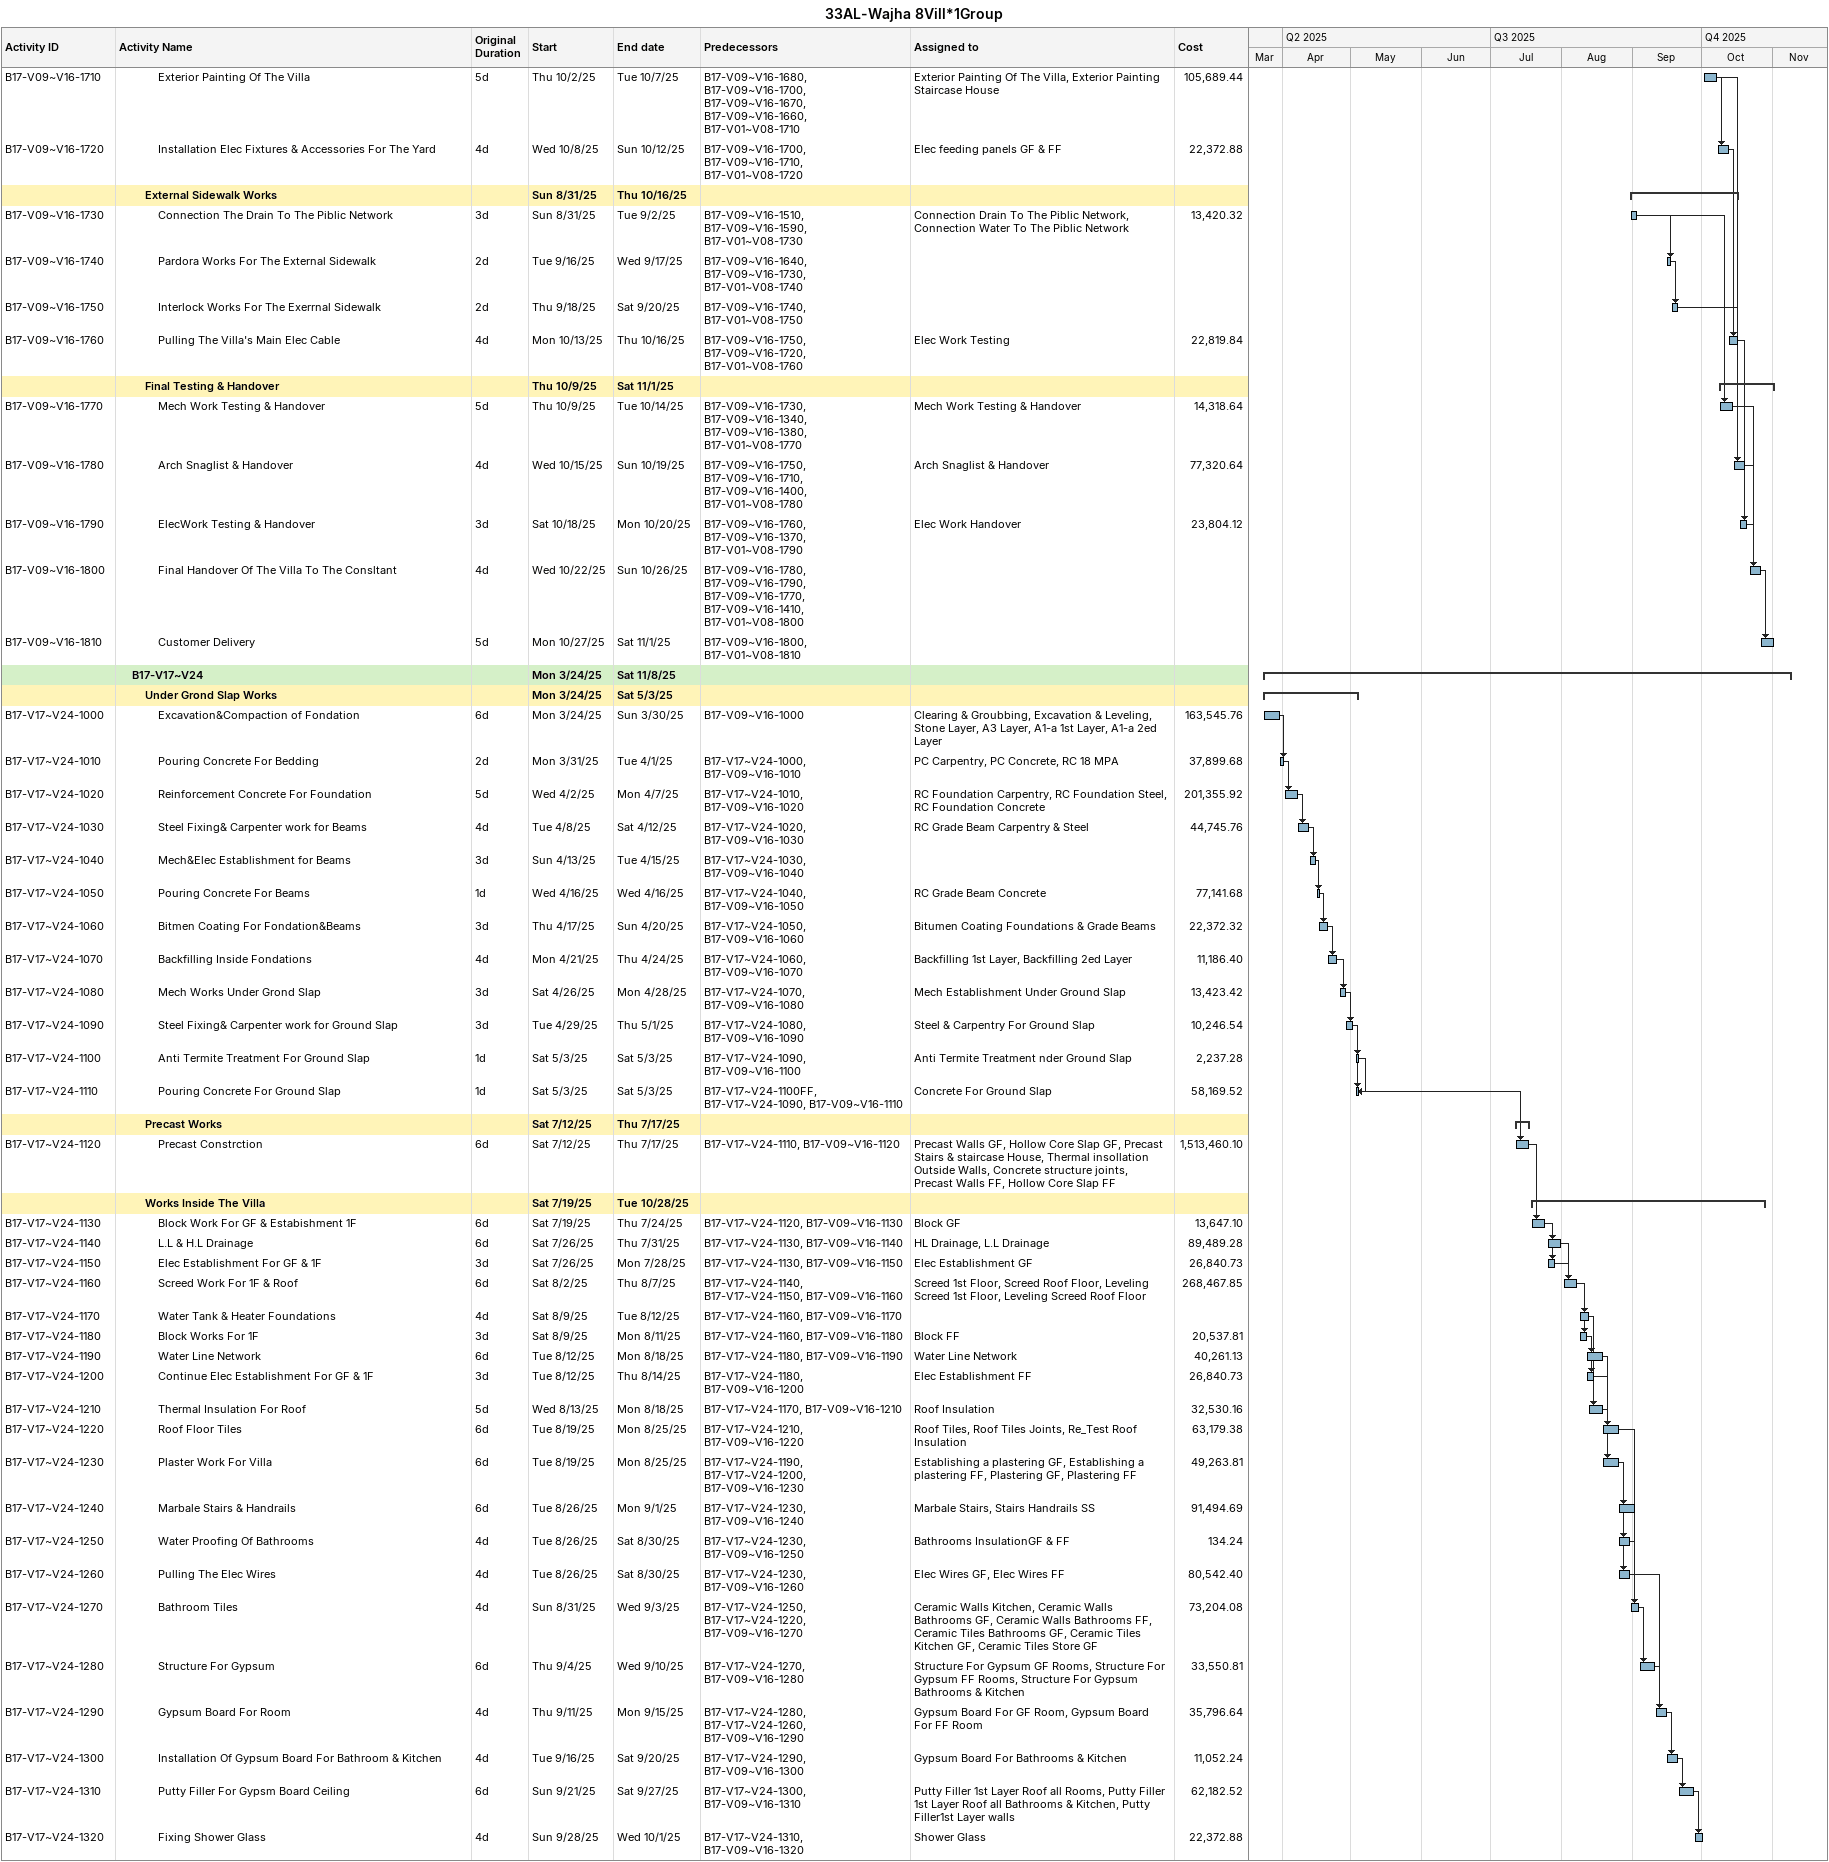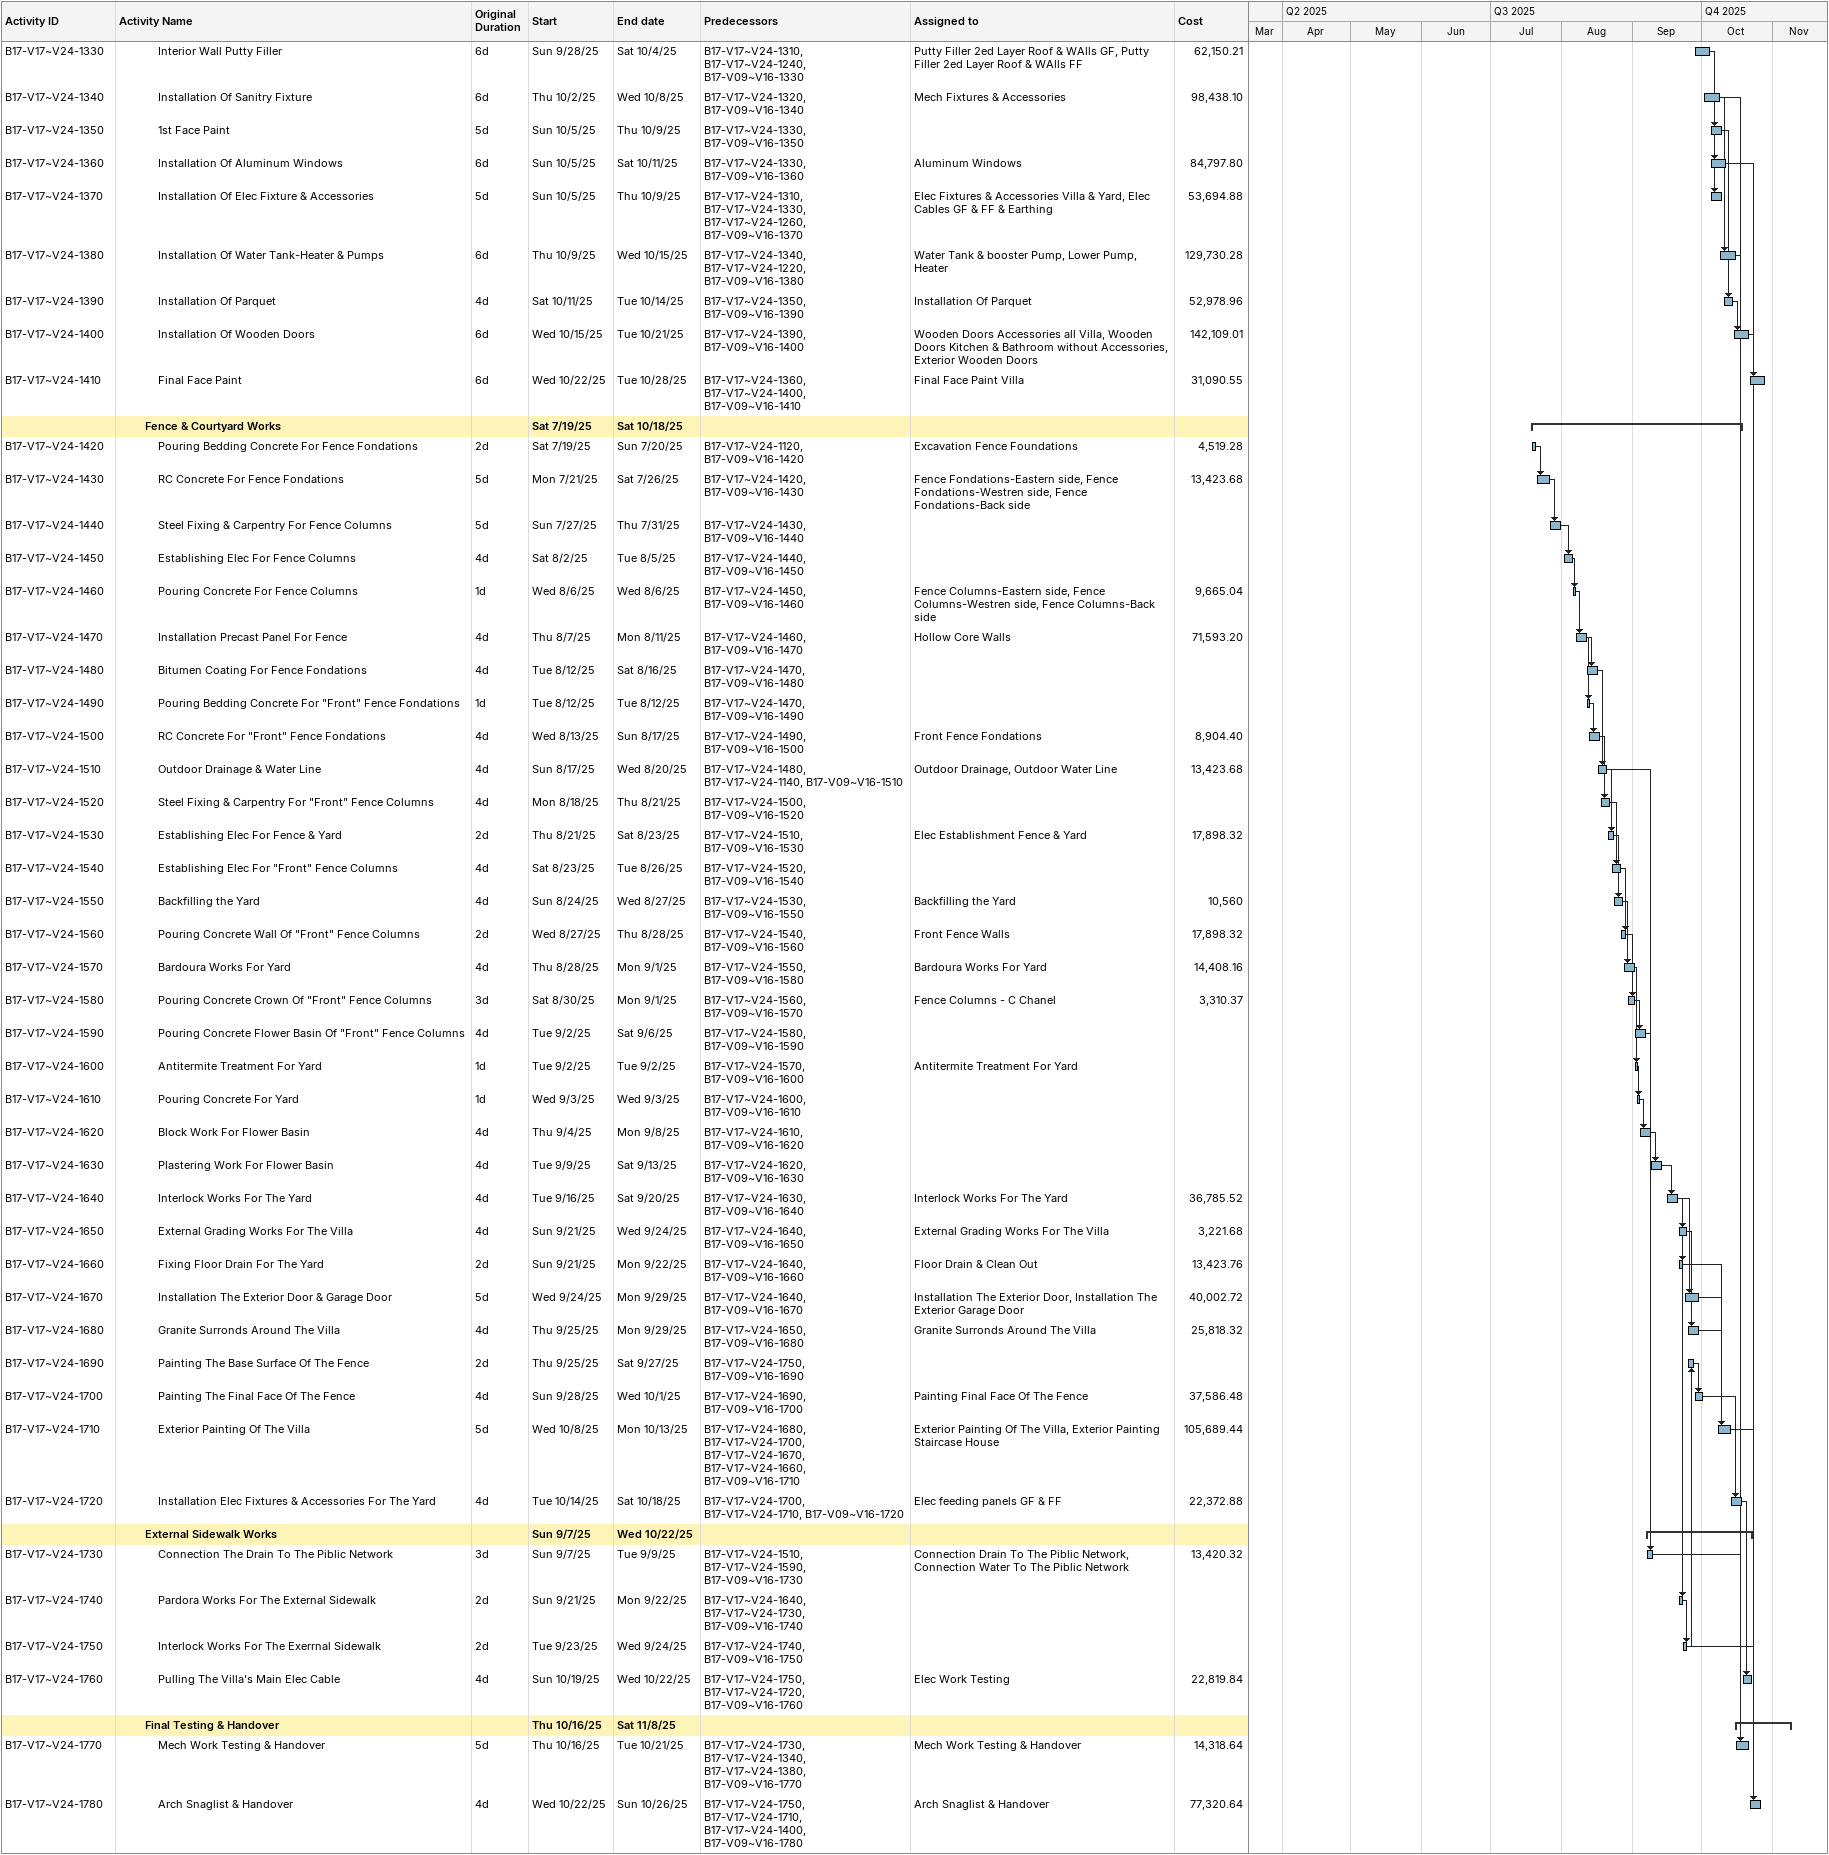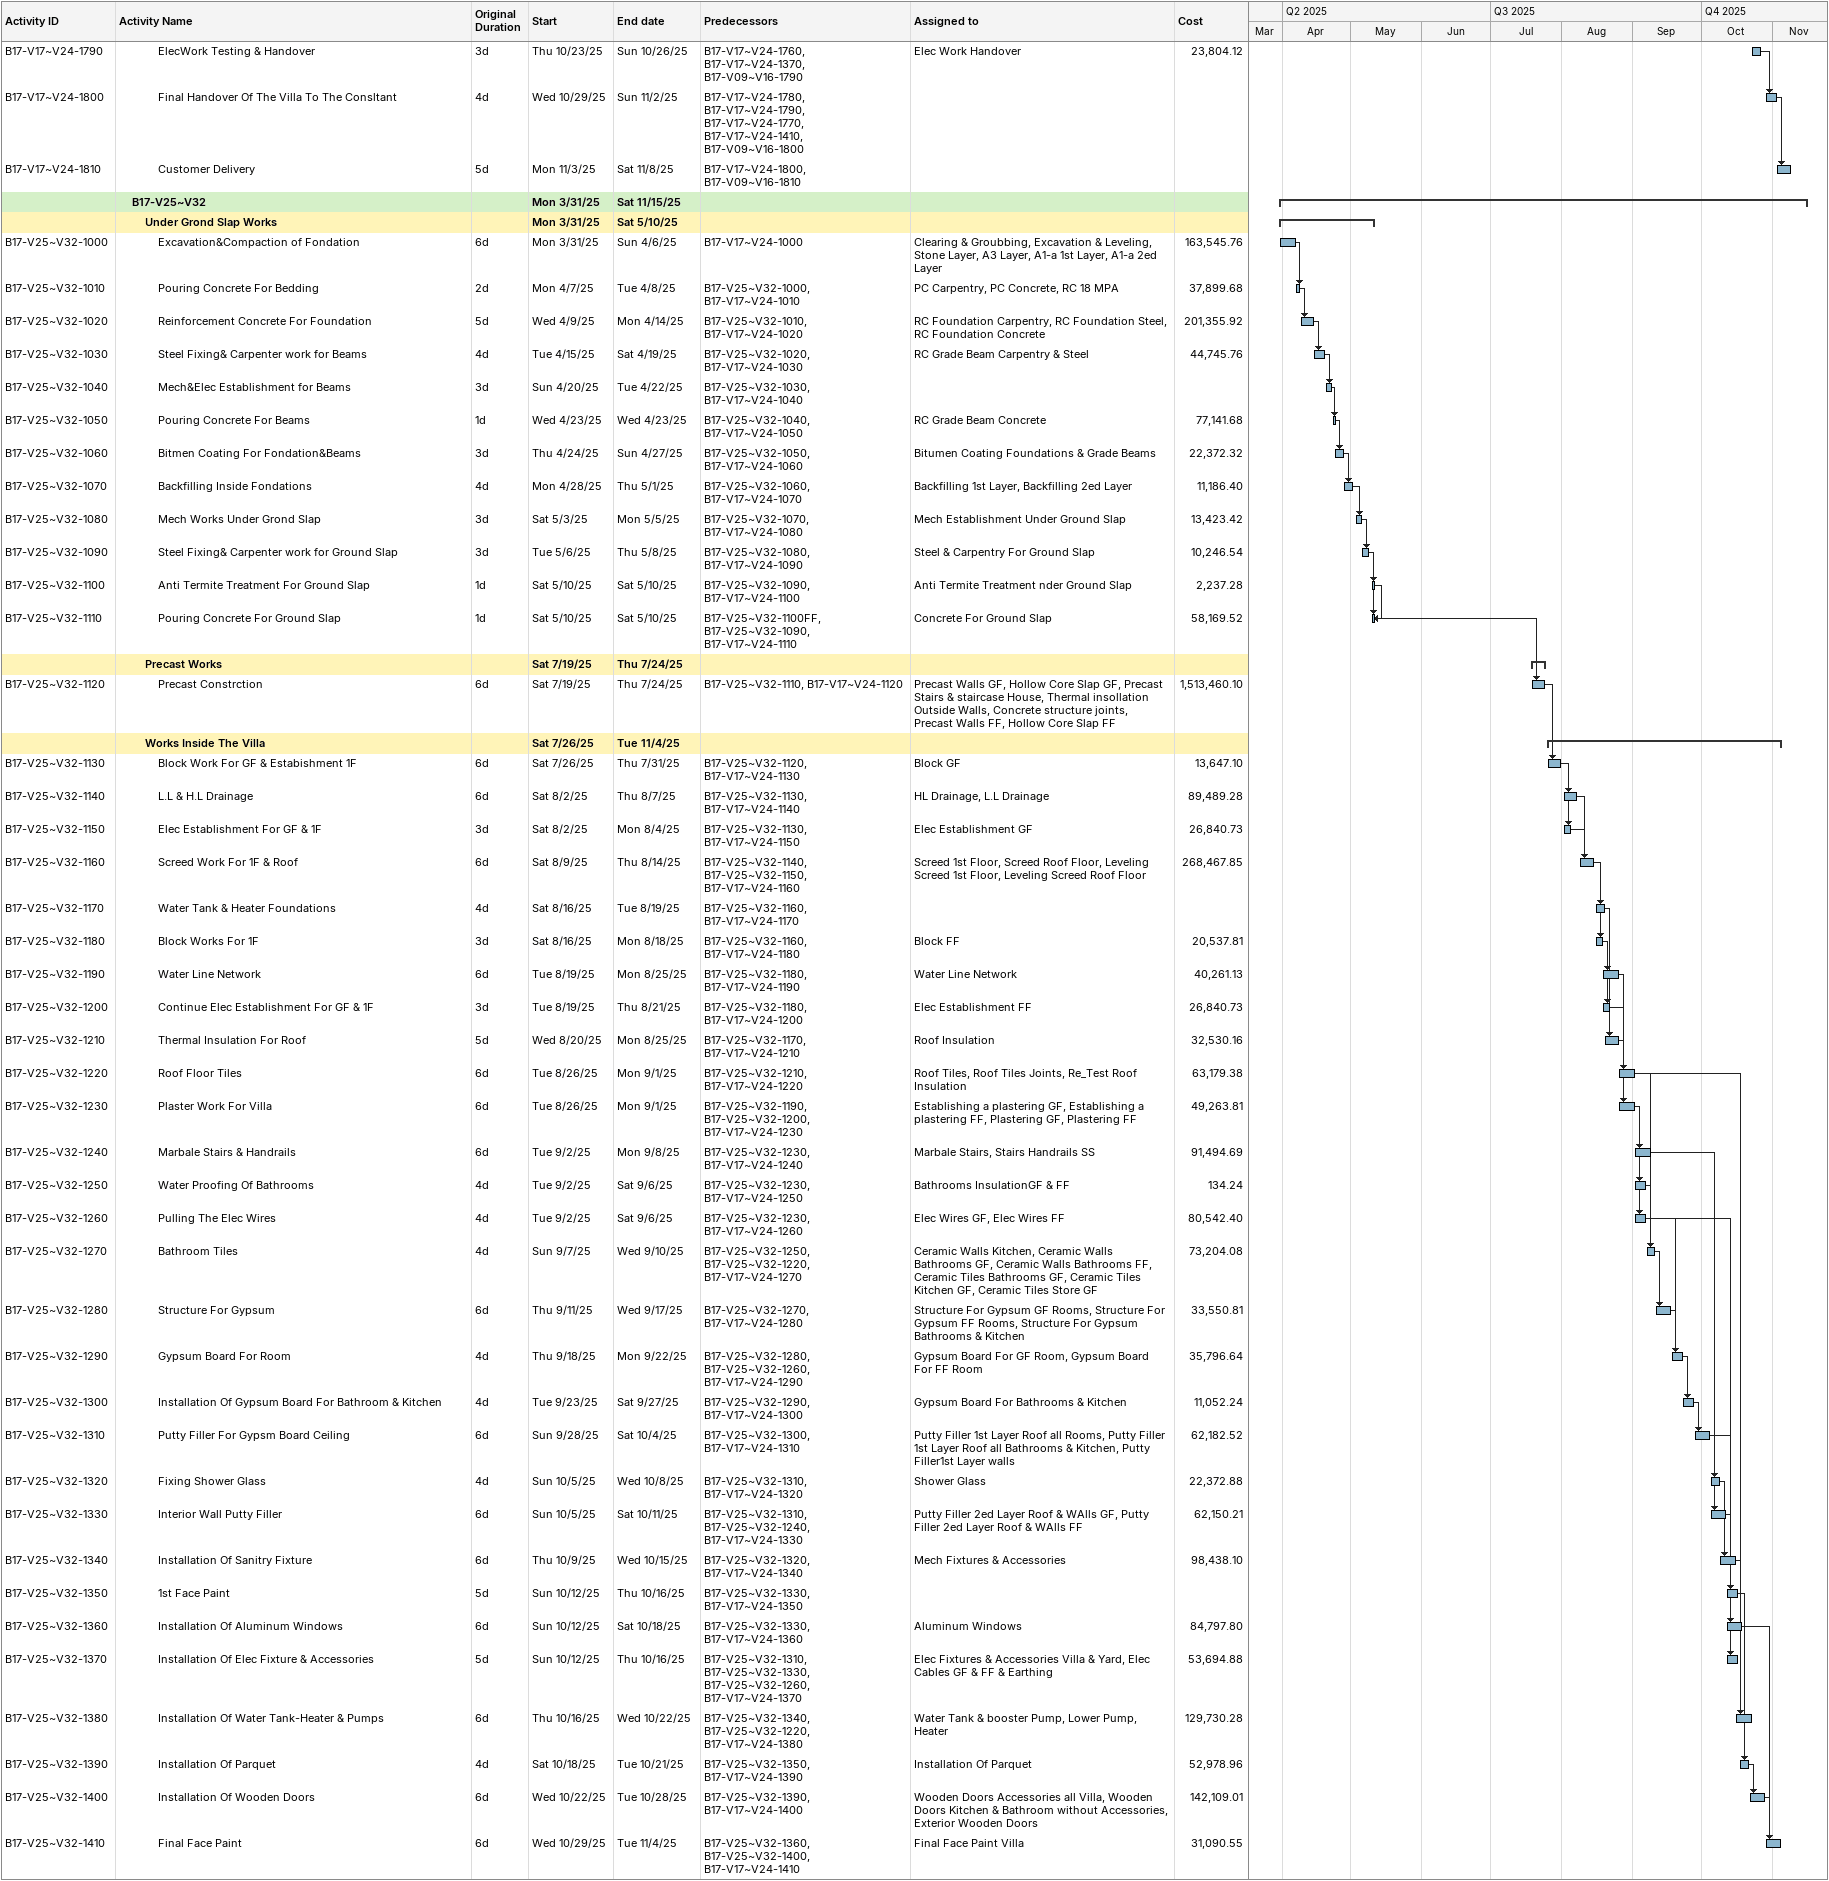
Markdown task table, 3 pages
33AL-Wajha 8Vill*1Group

| ID | Level | Task | Original duration | Start | Finish | Predecessors | Resources | Cost |
|---|---|---|---|---|---|---|---|---|
| B17-V09~V16-1710 | 4 | Exterior Painting Of The Villa | 5d | 2025-10-02 | 2025-10-07 | B17-V09~V16-1680, B17-V09~V16-1700, B17-V09~V16-1670, B17-V09~V16-1660, B17-V01~V08-1710 | Exterior Painting Of The Villa, Exterior Painting Staircase House | 105689.44 |
| B17-V09~V16-1720 | 4 | Installation Elec Fixtures & Accessories For The Yard | 4d | 2025-10-08 | 2025-10-12 | B17-V09~V16-1700, B17-V09~V16-1710, B17-V01~V08-1720 | Elec feeding panels GF & FF | 22372.88 |
|  | 3 | **External Sidewalk Works** |  | 2025-08-31 | 2025-10-16 |  |  |  |
| B17-V09~V16-1730 | 4 | Connection The Drain To The Piblic Network | 3d | 2025-08-31 | 2025-09-02 | B17-V09~V16-1510, B17-V09~V16-1590, B17-V01~V08-1730 | Connection Drain To The Piblic Network, Connection Water To The Piblic Network | 13420.32 |
| B17-V09~V16-1740 | 4 | Pardora Works For The External Sidewalk | 2d | 2025-09-16 | 2025-09-17 | B17-V09~V16-1640, B17-V09~V16-1730, B17-V01~V08-1740 |  |  |
| B17-V09~V16-1750 | 4 | Interlock Works For The Exerrnal Sidewalk | 2d | 2025-09-18 | 2025-09-20 | B17-V09~V16-1740, B17-V01~V08-1750 |  |  |
| B17-V09~V16-1760 | 4 | Pulling The Villa's Main Elec Cable | 4d | 2025-10-13 | 2025-10-16 | B17-V09~V16-1750, B17-V09~V16-1720, B17-V01~V08-1760 | Elec Work Testing | 22819.84 |
|  | 3 | **Final Testing & Handover** |  | 2025-10-09 | 2025-11-01 |  |  |  |
| B17-V09~V16-1770 | 4 | Mech Work Testing & Handover | 5d | 2025-10-09 | 2025-10-14 | B17-V09~V16-1730, B17-V09~V16-1340, B17-V09~V16-1380, B17-V01~V08-1770 | Mech Work Testing & Handover | 14318.64 |
| B17-V09~V16-1780 | 4 | Arch Snaglist & Handover | 4d | 2025-10-15 | 2025-10-19 | B17-V09~V16-1750, B17-V09~V16-1710, B17-V09~V16-1400, B17-V01~V08-1780 | Arch Snaglist & Handover | 77320.64 |
| B17-V09~V16-1790 | 4 | ElecWork Testing & Handover | 3d | 2025-10-18 | 2025-10-20 | B17-V09~V16-1760, B17-V09~V16-1370, B17-V01~V08-1790 | Elec Work Handover | 23804.12 |
| B17-V09~V16-1800 | 4 | Final Handover Of The Villa To The Consltant | 4d | 2025-10-22 | 2025-10-26 | B17-V09~V16-1780, B17-V09~V16-1790, B17-V09~V16-1770, B17-V09~V16-1410, B17-V01~V08-1800 |  |  |
| B17-V09~V16-1810 | 4 | Customer Delivery | 5d | 2025-10-27 | 2025-11-01 | B17-V09~V16-1800, B17-V01~V08-1810 |  |  |
|  | 2 | **B17-V17~V24** |  | 2025-03-24 | 2025-11-08 |  |  |  |
|  | 3 | **Under Grond Slap Works** |  | 2025-03-24 | 2025-05-03 |  |  |  |
| B17-V17~V24-1000 | 4 | Excavation&Compaction of Fondation | 6d | 2025-03-24 | 2025-03-30 | B17-V09~V16-1000 | Clearing & Groubbing, Excavation & Leveling, Stone Layer, A3 Layer, A1-a 1st Layer, A1-a 2ed Layer | 163545.76 |
| B17-V17~V24-1010 | 4 | Pouring Concrete For Bedding | 2d | 2025-03-31 | 2025-04-01 | B17-V17~V24-1000, B17-V09~V16-1010 | PC Carpentry, PC Concrete, RC 18 MPA | 37899.68 |
| B17-V17~V24-1020 | 4 | Reinforcement Concrete For Foundation | 5d | 2025-04-02 | 2025-04-07 | B17-V17~V24-1010, B17-V09~V16-1020 | RC Foundation Carpentry, RC Foundation Steel, RC Foundation Concrete | 201355.92 |
| B17-V17~V24-1030 | 4 | Steel Fixing& Carpenter work for Beams | 4d | 2025-04-08 | 2025-04-12 | B17-V17~V24-1020, B17-V09~V16-1030 | RC Grade Beam Carpentry & Steel | 44745.76 |
| B17-V17~V24-1040 | 4 | Mech&Elec Establishment for Beams | 3d | 2025-04-13 | 2025-04-15 | B17-V17~V24-1030, B17-V09~V16-1040 |  |  |
| B17-V17~V24-1050 | 4 | Pouring Concrete For Beams | 1d | 2025-04-16 | 2025-04-16 | B17-V17~V24-1040, B17-V09~V16-1050 | RC Grade Beam Concrete | 77141.68 |
| B17-V17~V24-1060 | 4 | Bitmen Coating For Fondation&Beams | 3d | 2025-04-17 | 2025-04-20 | B17-V17~V24-1050, B17-V09~V16-1060 | Bitumen Coating Foundations & Grade Beams | 22372.32 |
| B17-V17~V24-1070 | 4 | Backfilling Inside Fondations | 4d | 2025-04-21 | 2025-04-24 | B17-V17~V24-1060, B17-V09~V16-1070 | Backfilling 1st Layer, Backfilling 2ed Layer | 11186.40 |
| B17-V17~V24-1080 | 4 | Mech Works Under Grond Slap | 3d | 2025-04-26 | 2025-04-28 | B17-V17~V24-1070, B17-V09~V16-1080 | Mech Establishment Under Ground Slap | 13423.42 |
| B17-V17~V24-1090 | 4 | Steel Fixing& Carpenter work for Ground Slap | 3d | 2025-04-29 | 2025-05-01 | B17-V17~V24-1080, B17-V09~V16-1090 | Steel & Carpentry For Ground Slap | 10246.54 |
| B17-V17~V24-1100 | 4 | Anti Termite Treatment For Ground Slap | 1d | 2025-05-03 | 2025-05-03 | B17-V17~V24-1090, B17-V09~V16-1100 | Anti Termite Treatment nder Ground Slap | 2237.28 |
| B17-V17~V24-1110 | 4 | Pouring Concrete For Ground Slap | 1d | 2025-05-03 | 2025-05-03 | B17-V17~V24-1100FF, B17-V17~V24-1090, B17-V09~V16-1110 | Concrete For Ground Slap | 58169.52 |
|  | 3 | **Precast Works** |  | 2025-07-12 | 2025-07-17 |  |  |  |
| B17-V17~V24-1120 | 4 | Precast Constrction | 6d | 2025-07-12 | 2025-07-17 | B17-V17~V24-1110, B17-V09~V16-1120 | Precast Walls GF, Hollow Core Slap GF, Precast Stairs & staircase House, Thermal insollation Outside Walls, Concrete structure joints, Precast Walls FF, Hollow Core Slap FF | 1513460.10 |
|  | 3 | **Works Inside The Villa** |  | 2025-07-19 | 2025-10-28 |  |  |  |
| B17-V17~V24-1130 | 4 | Block Work For GF & Estabishment 1F | 6d | 2025-07-19 | 2025-07-24 | B17-V17~V24-1120, B17-V09~V16-1130 | Block GF | 13647.10 |
| B17-V17~V24-1140 | 4 | L.L & H.L Drainage | 6d | 2025-07-26 | 2025-07-31 | B17-V17~V24-1130, B17-V09~V16-1140 | HL Drainage, L.L Drainage | 89489.28 |
| B17-V17~V24-1150 | 4 | Elec Establishment For GF & 1F | 3d | 2025-07-26 | 2025-07-28 | B17-V17~V24-1130, B17-V09~V16-1150 | Elec Establishment GF | 26840.73 |
| B17-V17~V24-1160 | 4 | Screed Work For 1F & Roof | 6d | 2025-08-02 | 2025-08-07 | B17-V17~V24-1140, B17-V17~V24-1150, B17-V09~V16-1160 | Screed 1st Floor, Screed Roof Floor, Leveling Screed 1st Floor, Leveling Screed Roof Floor | 268467.85 |
| B17-V17~V24-1170 | 4 | Water Tank & Heater Foundations | 4d | 2025-08-09 | 2025-08-12 | B17-V17~V24-1160, B17-V09~V16-1170 |  |  |
| B17-V17~V24-1180 | 4 | Block Works For 1F | 3d | 2025-08-09 | 2025-08-11 | B17-V17~V24-1160, B17-V09~V16-1180 | Block FF | 20537.81 |
| B17-V17~V24-1190 | 4 | Water Line Network | 6d | 2025-08-12 | 2025-08-18 | B17-V17~V24-1180, B17-V09~V16-1190 | Water Line Network | 40261.13 |
| B17-V17~V24-1200 | 4 | Continue Elec Establishment For GF & 1F | 3d | 2025-08-12 | 2025-08-14 | B17-V17~V24-1180, B17-V09~V16-1200 | Elec Establishment FF | 26840.73 |
| B17-V17~V24-1210 | 4 | Thermal Insulation For Roof | 5d | 2025-08-13 | 2025-08-18 | B17-V17~V24-1170, B17-V09~V16-1210 | Roof Insulation | 32530.16 |
| B17-V17~V24-1220 | 4 | Roof Floor Tiles | 6d | 2025-08-19 | 2025-08-25 | B17-V17~V24-1210, B17-V09~V16-1220 | Roof Tiles, Roof Tiles Joints, Re_Test Roof Insulation | 63179.38 |
| B17-V17~V24-1230 | 4 | Plaster Work For Villa | 6d | 2025-08-19 | 2025-08-25 | B17-V17~V24-1190, B17-V17~V24-1200, B17-V09~V16-1230 | Establishing a plastering GF, Establishing a plastering FF, Plastering GF, Plastering FF | 49263.81 |
| B17-V17~V24-1240 | 4 | Marbale Stairs & Handrails | 6d | 2025-08-26 | 2025-09-01 | B17-V17~V24-1230, B17-V09~V16-1240 | Marbale Stairs, Stairs Handrails SS | 91494.69 |
| B17-V17~V24-1250 | 4 | Water Proofing Of Bathrooms | 4d | 2025-08-26 | 2025-08-30 | B17-V17~V24-1230, B17-V09~V16-1250 | Bathrooms InsulationGF & FF | 134.24 |
| B17-V17~V24-1260 | 4 | Pulling The Elec Wires | 4d | 2025-08-26 | 2025-08-30 | B17-V17~V24-1230, B17-V09~V16-1260 | Elec Wires GF, Elec Wires FF | 80542.40 |
| B17-V17~V24-1270 | 4 | Bathroom Tiles | 4d | 2025-08-31 | 2025-09-03 | B17-V17~V24-1250, B17-V17~V24-1220, B17-V09~V16-1270 | Ceramic Walls Kitchen, Ceramic Walls Bathrooms GF, Ceramic Walls Bathrooms FF, Ceramic Tiles Bathrooms GF, Ceramic Tiles Kitchen GF, Ceramic Tiles Store GF | 73204.08 |
| B17-V17~V24-1280 | 4 | Structure For Gypsum | 6d | 2025-09-04 | 2025-09-10 | B17-V17~V24-1270, B17-V09~V16-1280 | Structure For Gypsum GF Rooms, Structure For Gypsum FF Rooms, Structure For Gypsum Bathrooms & Kitchen | 33550.81 |
| B17-V17~V24-1290 | 4 | Gypsum Board For Room | 4d | 2025-09-11 | 2025-09-15 | B17-V17~V24-1280, B17-V17~V24-1260, B17-V09~V16-1290 | Gypsum Board For GF Room, Gypsum Board For FF Room | 35796.64 |
| B17-V17~V24-1300 | 4 | Installation Of Gypsum Board For Bathroom & Kitchen | 4d | 2025-09-16 | 2025-09-20 | B17-V17~V24-1290, B17-V09~V16-1300 | Gypsum Board For Bathrooms & Kitchen | 11052.24 |
| B17-V17~V24-1310 | 4 | Putty Filler For Gypsm Board Ceiling | 6d | 2025-09-21 | 2025-09-27 | B17-V17~V24-1300, B17-V09~V16-1310 | Putty Filler 1st Layer Roof all Rooms, Putty Filler 1st Layer Roof all Bathrooms & Kitchen, Putty Filler1st Layer walls | 62182.52 |
| B17-V17~V24-1320 | 4 | Fixing Shower Glass | 4d | 2025-09-28 | 2025-10-01 | B17-V17~V24-1310, B17-V09~V16-1320 | Shower Glass | 22372.88 |
| B17-V17~V24-1330 | 4 | Interior Wall Putty Filler | 6d | 2025-09-28 | 2025-10-04 | B17-V17~V24-1310, B17-V17~V24-1240, B17-V09~V16-1330 | Putty Filler 2ed Layer Roof & WAlls GF, Putty Filler 2ed Layer Roof & WAlls FF | 62150.21 |
| B17-V17~V24-1340 | 4 | Installation Of Sanitry Fixture | 6d | 2025-10-02 | 2025-10-08 | B17-V17~V24-1320, B17-V09~V16-1340 | Mech Fixtures & Accessories | 98438.10 |
| B17-V17~V24-1350 | 4 | 1st Face Paint | 5d | 2025-10-05 | 2025-10-09 | B17-V17~V24-1330, B17-V09~V16-1350 |  |  |
| B17-V17~V24-1360 | 4 | Installation Of Aluminum Windows | 6d | 2025-10-05 | 2025-10-11 | B17-V17~V24-1330, B17-V09~V16-1360 | Aluminum Windows | 84797.80 |
| B17-V17~V24-1370 | 4 | Installation Of Elec Fixture & Accessories | 5d | 2025-10-05 | 2025-10-09 | B17-V17~V24-1310, B17-V17~V24-1330, B17-V17~V24-1260, B17-V09~V16-1370 | Elec Fixtures & Accessories Villa & Yard, Elec Cables GF & FF & Earthing | 53694.88 |
| B17-V17~V24-1380 | 4 | Installation Of Water Tank-Heater & Pumps | 6d | 2025-10-09 | 2025-10-15 | B17-V17~V24-1340, B17-V17~V24-1220, B17-V09~V16-1380 | Water Tank & booster Pump, Lower Pump, Heater | 129730.28 |
| B17-V17~V24-1390 | 4 | Installation Of Parquet | 4d | 2025-10-11 | 2025-10-14 | B17-V17~V24-1350, B17-V09~V16-1390 | Installation Of Parquet | 52978.96 |
| B17-V17~V24-1400 | 4 | Installation Of Wooden Doors | 6d | 2025-10-15 | 2025-10-21 | B17-V17~V24-1390, B17-V09~V16-1400 | Wooden Doors Accessories all Villa, Wooden Doors Kitchen & Bathroom without Accessories, Exterior Wooden Doors | 142109.01 |
| B17-V17~V24-1410 | 4 | Final Face Paint | 6d | 2025-10-22 | 2025-10-28 | B17-V17~V24-1360, B17-V17~V24-1400, B17-V09~V16-1410 | Final Face Paint Villa | 31090.55 |
|  | 3 | **Fence & Courtyard Works** |  | 2025-07-19 | 2025-10-18 |  |  |  |
| B17-V17~V24-1420 | 4 | Pouring Bedding Concrete For Fence Fondations | 2d | 2025-07-19 | 2025-07-20 | B17-V17~V24-1120, B17-V09~V16-1420 | Excavation Fence Foundations | 4519.28 |
| B17-V17~V24-1430 | 4 | RC Concrete For Fence Fondations | 5d | 2025-07-21 | 2025-07-26 | B17-V17~V24-1420, B17-V09~V16-1430 | Fence Fondations-Eastern side, Fence Fondations-Westren side, Fence Fondations-Back side | 13423.68 |
| B17-V17~V24-1440 | 4 | Steel Fixing & Carpentry For Fence Columns | 5d | 2025-07-27 | 2025-07-31 | B17-V17~V24-1430, B17-V09~V16-1440 |  |  |
| B17-V17~V24-1450 | 4 | Establishing Elec For Fence Columns | 4d | 2025-08-02 | 2025-08-05 | B17-V17~V24-1440, B17-V09~V16-1450 |  |  |
| B17-V17~V24-1460 | 4 | Pouring Concrete For Fence Columns | 1d | 2025-08-06 | 2025-08-06 | B17-V17~V24-1450, B17-V09~V16-1460 | Fence Columns-Eastern side, Fence Columns-Westren side, Fence Columns-Back side | 9665.04 |
| B17-V17~V24-1470 | 4 | Installation Precast Panel For Fence | 4d | 2025-08-07 | 2025-08-11 | B17-V17~V24-1460, B17-V09~V16-1470 | Hollow Core Walls | 71593.20 |
| B17-V17~V24-1480 | 4 | Bitumen Coating For Fence Fondations | 4d | 2025-08-12 | 2025-08-16 | B17-V17~V24-1470, B17-V09~V16-1480 |  |  |
| B17-V17~V24-1490 | 4 | Pouring Bedding Concrete For "Front" Fence Fondations | 1d | 2025-08-12 | 2025-08-12 | B17-V17~V24-1470, B17-V09~V16-1490 |  |  |
| B17-V17~V24-1500 | 4 | RC Concrete For "Front" Fence Fondations | 4d | 2025-08-13 | 2025-08-17 | B17-V17~V24-1490, B17-V09~V16-1500 | Front Fence Fondations | 8904.40 |
| B17-V17~V24-1510 | 4 | Outdoor Drainage & Water Line | 4d | 2025-08-17 | 2025-08-20 | B17-V17~V24-1480, B17-V17~V24-1140, B17-V09~V16-1510 | Outdoor Drainage, Outdoor Water Line | 13423.68 |
| B17-V17~V24-1520 | 4 | Steel Fixing & Carpentry For "Front" Fence Columns | 4d | 2025-08-18 | 2025-08-21 | B17-V17~V24-1500, B17-V09~V16-1520 |  |  |
| B17-V17~V24-1530 | 4 | Establishing Elec For Fence & Yard | 2d | 2025-08-21 | 2025-08-23 | B17-V17~V24-1510, B17-V09~V16-1530 | Elec Establishment Fence & Yard | 17898.32 |
| B17-V17~V24-1540 | 4 | Establishing Elec For "Front" Fence Columns | 4d | 2025-08-23 | 2025-08-26 | B17-V17~V24-1520, B17-V09~V16-1540 |  |  |
| B17-V17~V24-1550 | 4 | Backfilling the Yard | 4d | 2025-08-24 | 2025-08-27 | B17-V17~V24-1530, B17-V09~V16-1550 | Backfilling the Yard | 10560 |
| B17-V17~V24-1560 | 4 | Pouring Concrete Wall Of "Front" Fence Columns | 2d | 2025-08-27 | 2025-08-28 | B17-V17~V24-1540, B17-V09~V16-1560 | Front Fence Walls | 17898.32 |
| B17-V17~V24-1570 | 4 | Bardoura Works For Yard | 4d | 2025-08-28 | 2025-09-01 | B17-V17~V24-1550, B17-V09~V16-1580 | Bardoura Works For Yard | 14408.16 |
| B17-V17~V24-1580 | 4 | Pouring Concrete Crown Of "Front" Fence Columns | 3d | 2025-08-30 | 2025-09-01 | B17-V17~V24-1560, B17-V09~V16-1570 | Fence Columns - C Chanel | 3310.37 |
| B17-V17~V24-1590 | 4 | Pouring Concrete Flower Basin Of "Front" Fence Columns | 4d | 2025-09-02 | 2025-09-06 | B17-V17~V24-1580, B17-V09~V16-1590 |  |  |
| B17-V17~V24-1600 | 4 | Antitermite Treatment For Yard | 1d | 2025-09-02 | 2025-09-02 | B17-V17~V24-1570, B17-V09~V16-1600 | Antitermite Treatment For Yard |  |
| B17-V17~V24-1610 | 4 | Pouring Concrete For Yard | 1d | 2025-09-03 | 2025-09-03 | B17-V17~V24-1600, B17-V09~V16-1610 |  |  |
| B17-V17~V24-1620 | 4 | Block Work For Flower Basin | 4d | 2025-09-04 | 2025-09-08 | B17-V17~V24-1610, B17-V09~V16-1620 |  |  |
| B17-V17~V24-1630 | 4 | Plastering Work For Flower Basin | 4d | 2025-09-09 | 2025-09-13 | B17-V17~V24-1620, B17-V09~V16-1630 |  |  |
| B17-V17~V24-1640 | 4 | Interlock Works For The Yard | 4d | 2025-09-16 | 2025-09-20 | B17-V17~V24-1630, B17-V09~V16-1640 | Interlock Works For The Yard | 36785.52 |
| B17-V17~V24-1650 | 4 | External Grading Works For The Villa | 4d | 2025-09-21 | 2025-09-24 | B17-V17~V24-1640, B17-V09~V16-1650 | External Grading Works For The Villa | 3221.68 |
| B17-V17~V24-1660 | 4 | Fixing Floor Drain For The Yard | 2d | 2025-09-21 | 2025-09-22 | B17-V17~V24-1640, B17-V09~V16-1660 | Floor Drain & Clean Out | 13423.76 |
| B17-V17~V24-1670 | 4 | Installation The Exterior Door & Garage Door | 5d | 2025-09-24 | 2025-09-29 | B17-V17~V24-1640, B17-V09~V16-1670 | Installation The Exterior Door, Installation The Exterior Garage Door | 40002.72 |
| B17-V17~V24-1680 | 4 | Granite Surronds Around The Villa | 4d | 2025-09-25 | 2025-09-29 | B17-V17~V24-1650, B17-V09~V16-1680 | Granite Surronds Around The Villa | 25818.32 |
| B17-V17~V24-1690 | 4 | Painting The Base Surface Of The Fence | 2d | 2025-09-25 | 2025-09-27 | B17-V17~V24-1750, B17-V09~V16-1690 |  |  |
| B17-V17~V24-1700 | 4 | Painting The Final Face Of The Fence | 4d | 2025-09-28 | 2025-10-01 | B17-V17~V24-1690, B17-V09~V16-1700 | Painting Final Face Of The Fence | 37586.48 |
| B17-V17~V24-1710 | 4 | Exterior Painting Of The Villa | 5d | 2025-10-08 | 2025-10-13 | B17-V17~V24-1680, B17-V17~V24-1700, B17-V17~V24-1670, B17-V17~V24-1660, B17-V09~V16-1710 | Exterior Painting Of The Villa, Exterior Painting Staircase House | 105689.44 |
| B17-V17~V24-1720 | 4 | Installation Elec Fixtures & Accessories For The Yard | 4d | 2025-10-14 | 2025-10-18 | B17-V17~V24-1700, B17-V17~V24-1710, B17-V09~V16-1720 | Elec feeding panels GF & FF | 22372.88 |
|  | 3 | **External Sidewalk Works** |  | 2025-09-07 | 2025-10-22 |  |  |  |
| B17-V17~V24-1730 | 4 | Connection The Drain To The Piblic Network | 3d | 2025-09-07 | 2025-09-09 | B17-V17~V24-1510, B17-V17~V24-1590, B17-V09~V16-1730 | Connection Drain To The Piblic Network, Connection Water To The Piblic Network | 13420.32 |
| B17-V17~V24-1740 | 4 | Pardora Works For The External Sidewalk | 2d | 2025-09-21 | 2025-09-22 | B17-V17~V24-1640, B17-V17~V24-1730, B17-V09~V16-1740 |  |  |
| B17-V17~V24-1750 | 4 | Interlock Works For The Exerrnal Sidewalk | 2d | 2025-09-23 | 2025-09-24 | B17-V17~V24-1740, B17-V09~V16-1750 |  |  |
| B17-V17~V24-1760 | 4 | Pulling The Villa's Main Elec Cable | 4d | 2025-10-19 | 2025-10-22 | B17-V17~V24-1750, B17-V17~V24-1720, B17-V09~V16-1760 | Elec Work Testing | 22819.84 |
|  | 3 | **Final Testing & Handover** |  | 2025-10-16 | 2025-11-08 |  |  |  |
| B17-V17~V24-1770 | 4 | Mech Work Testing & Handover | 5d | 2025-10-16 | 2025-10-21 | B17-V17~V24-1730, B17-V17~V24-1340, B17-V17~V24-1380, B17-V09~V16-1770 | Mech Work Testing & Handover | 14318.64 |
| B17-V17~V24-1780 | 4 | Arch Snaglist & Handover | 4d | 2025-10-22 | 2025-10-26 | B17-V17~V24-1750, B17-V17~V24-1710, B17-V17~V24-1400, B17-V09~V16-1780 | Arch Snaglist & Handover | 77320.64 |
| B17-V17~V24-1790 | 4 | ElecWork Testing & Handover | 3d | 2025-10-23 | 2025-10-26 | B17-V17~V24-1760, B17-V17~V24-1370, B17-V09~V16-1790 | Elec Work Handover | 23804.12 |
| B17-V17~V24-1800 | 4 | Final Handover Of The Villa To The Consltant | 4d | 2025-10-29 | 2025-11-02 | B17-V17~V24-1780, B17-V17~V24-1790, B17-V17~V24-1770, B17-V17~V24-1410, B17-V09~V16-1800 |  |  |
| B17-V17~V24-1810 | 4 | Customer Delivery | 5d | 2025-11-03 | 2025-11-08 | B17-V17~V24-1800, B17-V09~V16-1810 |  |  |
|  | 2 | **B17-V25~V32** |  | 2025-03-31 | 2025-11-15 |  |  |  |
|  | 3 | **Under Grond Slap Works** |  | 2025-03-31 | 2025-05-10 |  |  |  |
| B17-V25~V32-1000 | 4 | Excavation&Compaction of Fondation | 6d | 2025-03-31 | 2025-04-06 | B17-V17~V24-1000 | Clearing & Groubbing, Excavation & Leveling, Stone Layer, A3 Layer, A1-a 1st Layer, A1-a 2ed Layer | 163545.76 |
| B17-V25~V32-1010 | 4 | Pouring Concrete For Bedding | 2d | 2025-04-07 | 2025-04-08 | B17-V25~V32-1000, B17-V17~V24-1010 | PC Carpentry, PC Concrete, RC 18 MPA | 37899.68 |
| B17-V25~V32-1020 | 4 | Reinforcement Concrete For Foundation | 5d | 2025-04-09 | 2025-04-14 | B17-V25~V32-1010, B17-V17~V24-1020 | RC Foundation Carpentry, RC Foundation Steel, RC Foundation Concrete | 201355.92 |
| B17-V25~V32-1030 | 4 | Steel Fixing& Carpenter work for Beams | 4d | 2025-04-15 | 2025-04-19 | B17-V25~V32-1020, B17-V17~V24-1030 | RC Grade Beam Carpentry & Steel | 44745.76 |
| B17-V25~V32-1040 | 4 | Mech&Elec Establishment for Beams | 3d | 2025-04-20 | 2025-04-22 | B17-V25~V32-1030, B17-V17~V24-1040 |  |  |
| B17-V25~V32-1050 | 4 | Pouring Concrete For Beams | 1d | 2025-04-23 | 2025-04-23 | B17-V25~V32-1040, B17-V17~V24-1050 | RC Grade Beam Concrete | 77141.68 |
| B17-V25~V32-1060 | 4 | Bitmen Coating For Fondation&Beams | 3d | 2025-04-24 | 2025-04-27 | B17-V25~V32-1050, B17-V17~V24-1060 | Bitumen Coating Foundations & Grade Beams | 22372.32 |
| B17-V25~V32-1070 | 4 | Backfilling Inside Fondations | 4d | 2025-04-28 | 2025-05-01 | B17-V25~V32-1060, B17-V17~V24-1070 | Backfilling 1st Layer, Backfilling 2ed Layer | 11186.40 |
| B17-V25~V32-1080 | 4 | Mech Works Under Grond Slap | 3d | 2025-05-03 | 2025-05-05 | B17-V25~V32-1070, B17-V17~V24-1080 | Mech Establishment Under Ground Slap | 13423.42 |
| B17-V25~V32-1090 | 4 | Steel Fixing& Carpenter work for Ground Slap | 3d | 2025-05-06 | 2025-05-08 | B17-V25~V32-1080, B17-V17~V24-1090 | Steel & Carpentry For Ground Slap | 10246.54 |
| B17-V25~V32-1100 | 4 | Anti Termite Treatment For Ground Slap | 1d | 2025-05-10 | 2025-05-10 | B17-V25~V32-1090, B17-V17~V24-1100 | Anti Termite Treatment nder Ground Slap | 2237.28 |
| B17-V25~V32-1110 | 4 | Pouring Concrete For Ground Slap | 1d | 2025-05-10 | 2025-05-10 | B17-V25~V32-1100FF, B17-V25~V32-1090, B17-V17~V24-1110 | Concrete For Ground Slap | 58169.52 |
|  | 3 | **Precast Works** |  | 2025-07-19 | 2025-07-24 |  |  |  |
| B17-V25~V32-1120 | 4 | Precast Constrction | 6d | 2025-07-19 | 2025-07-24 | B17-V25~V32-1110, B17-V17~V24-1120 | Precast Walls GF, Hollow Core Slap GF, Precast Stairs & staircase House, Thermal insollation Outside Walls, Concrete structure joints, Precast Walls FF, Hollow Core Slap FF | 1513460.10 |
|  | 3 | **Works Inside The Villa** |  | 2025-07-26 | 2025-11-04 |  |  |  |
| B17-V25~V32-1130 | 4 | Block Work For GF & Estabishment 1F | 6d | 2025-07-26 | 2025-07-31 | B17-V25~V32-1120, B17-V17~V24-1130 | Block GF | 13647.10 |
| B17-V25~V32-1140 | 4 | L.L & H.L Drainage | 6d | 2025-08-02 | 2025-08-07 | B17-V25~V32-1130, B17-V17~V24-1140 | HL Drainage, L.L Drainage | 89489.28 |
| B17-V25~V32-1150 | 4 | Elec Establishment For GF & 1F | 3d | 2025-08-02 | 2025-08-04 | B17-V25~V32-1130, B17-V17~V24-1150 | Elec Establishment GF | 26840.73 |
| B17-V25~V32-1160 | 4 | Screed Work For 1F & Roof | 6d | 2025-08-09 | 2025-08-14 | B17-V25~V32-1140, B17-V25~V32-1150, B17-V17~V24-1160 | Screed 1st Floor, Screed Roof Floor, Leveling Screed 1st Floor, Leveling Screed Roof Floor | 268467.85 |
| B17-V25~V32-1170 | 4 | Water Tank & Heater Foundations | 4d | 2025-08-16 | 2025-08-19 | B17-V25~V32-1160, B17-V17~V24-1170 |  |  |
| B17-V25~V32-1180 | 4 | Block Works For 1F | 3d | 2025-08-16 | 2025-08-18 | B17-V25~V32-1160, B17-V17~V24-1180 | Block FF | 20537.81 |
| B17-V25~V32-1190 | 4 | Water Line Network | 6d | 2025-08-19 | 2025-08-25 | B17-V25~V32-1180, B17-V17~V24-1190 | Water Line Network | 40261.13 |
| B17-V25~V32-1200 | 4 | Continue Elec Establishment For GF & 1F | 3d | 2025-08-19 | 2025-08-21 | B17-V25~V32-1180, B17-V17~V24-1200 | Elec Establishment FF | 26840.73 |
| B17-V25~V32-1210 | 4 | Thermal Insulation For Roof | 5d | 2025-08-20 | 2025-08-25 | B17-V25~V32-1170, B17-V17~V24-1210 | Roof Insulation | 32530.16 |
| B17-V25~V32-1220 | 4 | Roof Floor Tiles | 6d | 2025-08-26 | 2025-09-01 | B17-V25~V32-1210, B17-V17~V24-1220 | Roof Tiles, Roof Tiles Joints, Re_Test Roof Insulation | 63179.38 |
| B17-V25~V32-1230 | 4 | Plaster Work For Villa | 6d | 2025-08-26 | 2025-09-01 | B17-V25~V32-1190, B17-V25~V32-1200, B17-V17~V24-1230 | Establishing a plastering GF, Establishing a plastering FF, Plastering GF, Plastering FF | 49263.81 |
| B17-V25~V32-1240 | 4 | Marbale Stairs & Handrails | 6d | 2025-09-02 | 2025-09-08 | B17-V25~V32-1230, B17-V17~V24-1240 | Marbale Stairs, Stairs Handrails SS | 91494.69 |
| B17-V25~V32-1250 | 4 | Water Proofing Of Bathrooms | 4d | 2025-09-02 | 2025-09-06 | B17-V25~V32-1230, B17-V17~V24-1250 | Bathrooms InsulationGF & FF | 134.24 |
| B17-V25~V32-1260 | 4 | Pulling The Elec Wires | 4d | 2025-09-02 | 2025-09-06 | B17-V25~V32-1230, B17-V17~V24-1260 | Elec Wires GF, Elec Wires FF | 80542.40 |
| B17-V25~V32-1270 | 4 | Bathroom Tiles | 4d | 2025-09-07 | 2025-09-10 | B17-V25~V32-1250, B17-V25~V32-1220, B17-V17~V24-1270 | Ceramic Walls Kitchen, Ceramic Walls Bathrooms GF, Ceramic Walls Bathrooms FF, Ceramic Tiles Bathrooms GF, Ceramic Tiles Kitchen GF, Ceramic Tiles Store GF | 73204.08 |
| B17-V25~V32-1280 | 4 | Structure For Gypsum | 6d | 2025-09-11 | 2025-09-17 | B17-V25~V32-1270, B17-V17~V24-1280 | Structure For Gypsum GF Rooms, Structure For Gypsum FF Rooms, Structure For Gypsum Bathrooms & Kitchen | 33550.81 |
| B17-V25~V32-1290 | 4 | Gypsum Board For Room | 4d | 2025-09-18 | 2025-09-22 | B17-V25~V32-1280, B17-V25~V32-1260, B17-V17~V24-1290 | Gypsum Board For GF Room, Gypsum Board For FF Room | 35796.64 |
| B17-V25~V32-1300 | 4 | Installation Of Gypsum Board For Bathroom & Kitchen | 4d | 2025-09-23 | 2025-09-27 | B17-V25~V32-1290, B17-V17~V24-1300 | Gypsum Board For Bathrooms & Kitchen | 11052.24 |
| B17-V25~V32-1310 | 4 | Putty Filler For Gypsm Board Ceiling | 6d | 2025-09-28 | 2025-10-04 | B17-V25~V32-1300, B17-V17~V24-1310 | Putty Filler 1st Layer Roof all Rooms, Putty Filler 1st Layer Roof all Bathrooms & Kitchen, Putty Filler1st Layer walls | 62182.52 |
| B17-V25~V32-1320 | 4 | Fixing Shower Glass | 4d | 2025-10-05 | 2025-10-08 | B17-V25~V32-1310, B17-V17~V24-1320 | Shower Glass | 22372.88 |
| B17-V25~V32-1330 | 4 | Interior Wall Putty Filler | 6d | 2025-10-05 | 2025-10-11 | B17-V25~V32-1310, B17-V25~V32-1240, B17-V17~V24-1330 | Putty Filler 2ed Layer Roof & WAlls GF, Putty Filler 2ed Layer Roof & WAlls FF | 62150.21 |
| B17-V25~V32-1340 | 4 | Installation Of Sanitry Fixture | 6d | 2025-10-09 | 2025-10-15 | B17-V25~V32-1320, B17-V17~V24-1340 | Mech Fixtures & Accessories | 98438.10 |
| B17-V25~V32-1350 | 4 | 1st Face Paint | 5d | 2025-10-12 | 2025-10-16 | B17-V25~V32-1330, B17-V17~V24-1350 |  |  |
| B17-V25~V32-1360 | 4 | Installation Of Aluminum Windows | 6d | 2025-10-12 | 2025-10-18 | B17-V25~V32-1330, B17-V17~V24-1360 | Aluminum Windows | 84797.80 |
| B17-V25~V32-1370 | 4 | Installation Of Elec Fixture & Accessories | 5d | 2025-10-12 | 2025-10-16 | B17-V25~V32-1310, B17-V25~V32-1330, B17-V25~V32-1260, B17-V17~V24-1370 | Elec Fixtures & Accessories Villa & Yard, Elec Cables GF & FF & Earthing | 53694.88 |
| B17-V25~V32-1380 | 4 | Installation Of Water Tank-Heater & Pumps | 6d | 2025-10-16 | 2025-10-22 | B17-V25~V32-1340, B17-V25~V32-1220, B17-V17~V24-1380 | Water Tank & booster Pump, Lower Pump, Heater | 129730.28 |
| B17-V25~V32-1390 | 4 | Installation Of Parquet | 4d | 2025-10-18 | 2025-10-21 | B17-V25~V32-1350, B17-V17~V24-1390 | Installation Of Parquet | 52978.96 |
| B17-V25~V32-1400 | 4 | Installation Of Wooden Doors | 6d | 2025-10-22 | 2025-10-28 | B17-V25~V32-1390, B17-V17~V24-1400 | Wooden Doors Accessories all Villa, Wooden Doors Kitchen & Bathroom without Accessories, Exterior Wooden Doors | 142109.01 |
| B17-V25~V32-1410 | 4 | Final Face Paint | 6d | 2025-10-29 | 2025-11-04 | B17-V25~V32-1360, B17-V25~V32-1400, B17-V17~V24-1410 | Final Face Paint Villa | 31090.55 |
